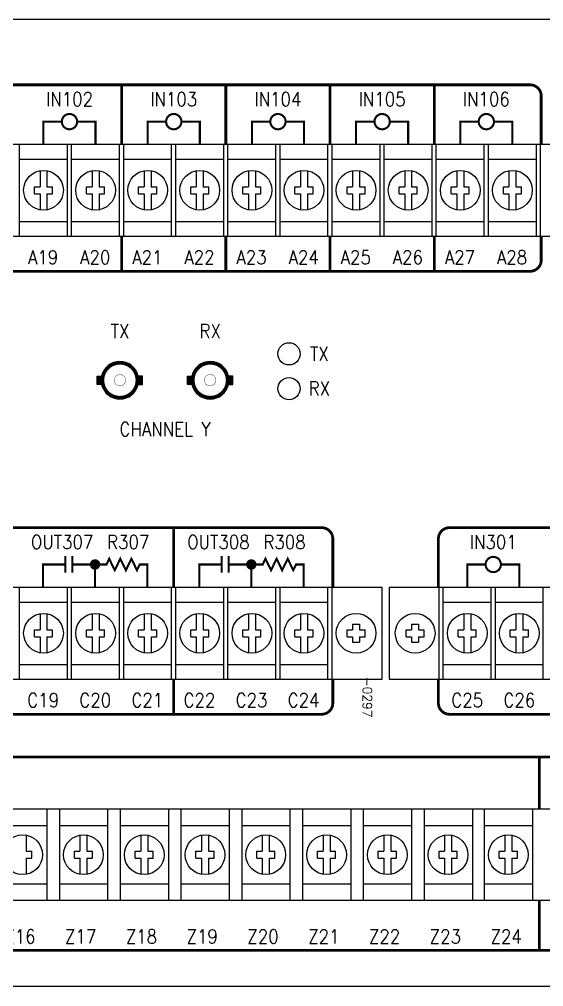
# Model space of a CAD drawing. Extents: x 3.1 to 20.4, y 4.9 to 12.2.
# Drawn here: x 10.6 to 14.38, y 5.27 to 12.23 of the extents above; entities that cross this region are included whole.
import ezdxf
from ezdxf.enums import TextEntityAlignment as Align

# ---------------------------------------------------------------- set-up
doc = ezdxf.new("R2010")
doc.units = 0
doc.header["$MEASUREMENT"] = 0
doc.layers.get('0').update_dxf_attribs({"linetype": 'CONTINUOUS'})
doc.styles.add('ROMAND', font='ROMAND', dxfattribs={"width": 0.875})
doc.styles.add('ROMANS', font='ROMANS')

msp = doc.modelspace()

# ---------------------------------------------------------------- linework, layer by layer
for p, q in [((20.315, 12.233), (3.185, 12.233)), ((10.6025, 10.672), (10.6025, 11.332)), ((10.9475, 10.672), (10.9475, 11.332)), ((10.9775, 10.672), (10.9775, 11.332)), ((11.3225, 10.672), (11.3225, 11.332)), ((11.3525, 10.672), (11.3525, 11.332)), ((11.6975, 10.672), (11.6975, 11.332)), ((11.7275, 10.672), (11.7275, 11.332)), ((12.0725, 10.672), (12.0725, 11.332)), ((12.1025, 10.672), (12.1025, 11.332)), ((12.4475, 10.672), (12.4475, 11.332)), ((12.4775, 10.672), (12.4775, 11.332)), ((12.8225, 10.672), (12.8225, 11.332)), ((12.8525, 10.672), (12.8525, 11.332)), ((13.1975, 10.672), (13.1975, 11.332)), ((13.2275, 10.672), (13.2275, 11.332)), ((13.5725, 10.672), (13.5725, 11.332)), ((13.6025, 10.672), (13.6025, 11.332)), ((13.9475, 10.672), (13.9475, 11.332)), ((13.9775, 10.672), (13.9775, 11.332)), ((14.3225, 10.672), (14.3225, 11.332)), ((14.3525, 10.672), (14.3525, 11.332)), ((10.6025, 11.227), (10.9475, 11.227)), ((10.9775, 11.227), (11.3225, 11.227)), ((11.3525, 11.227), (11.6975, 11.227)), ((11.7275, 11.227), (12.0725, 11.227)), ((12.1025, 11.227), (12.4475, 11.227)), ((12.4775, 11.227), (12.8225, 11.227)), ((12.8525, 11.227), (13.1975, 11.227)), ((13.2275, 11.227), (13.5725, 11.227)), ((13.6025, 11.227), (13.9475, 11.227)), ((13.9775, 11.227), (14.3225, 11.227)), ((10.6025, 10.777), (10.9475, 10.777)), ((10.9775, 10.777), (11.3225, 10.777)), ((11.3525, 10.777), (11.6975, 10.777)), ((11.7275, 10.777), (12.0725, 10.777)), ((12.1025, 10.777), (12.4475, 10.777)), ((12.4775, 10.777), (12.8225, 10.777)), ((12.8525, 10.777), (13.1975, 10.777)), ((13.2275, 10.777), (13.5725, 10.777)), ((13.6025, 10.777), (13.9475, 10.777)), ((13.9775, 10.777), (14.3225, 10.777)), ((11.1625, 9.664), (11.1929, 9.664)), ((11.1625, 9.604), (11.1625, 9.664)), ((11.4875, 9.664), (11.4571, 9.664)), ((11.4875, 9.604), (11.4875, 9.664)), ((11.8125, 9.664), (11.8429, 9.664)), ((11.8125, 9.604), (11.8125, 9.664)), ((12.1375, 9.664), (12.1071, 9.664)), ((12.1375, 9.604), (12.1375, 9.664)), ((11.1929, 9.604), (11.1625, 9.604)), ((11.4571, 9.604), (11.4875, 9.604)), ((11.8429, 9.604), (11.8125, 9.604)), ((12.1071, 9.604), (12.1375, 9.604)), ((10.6025, 7.482), (10.6025, 8.142)), ((10.9475, 7.482), (10.9475, 8.142)), ((10.9775, 7.482), (10.9775, 8.142)), ((11.3225, 7.482), (11.3225, 8.142)), ((11.3525, 7.482), (11.3525, 8.142)), ((11.6975, 7.482), (11.6975, 8.142)), ((11.7275, 7.482), (11.7275, 8.142)), ((12.0725, 7.482), (12.0725, 8.142)), ((12.1025, 7.482), (12.1025, 8.142)), ((12.4475, 7.482), (12.4475, 8.142)), ((12.4775, 7.482), (12.4775, 8.142)), ((12.8225, 7.482), (12.8225, 8.142)), ((12.8525, 7.482), (12.8525, 8.142)), ((13.6225, 7.482), (13.6225, 8.142)), ((13.6525, 7.482), (13.6525, 8.142)), ((13.9975, 7.482), (13.9975, 8.142)), ((14.0275, 7.482), (14.0275, 8.142)), ((14.3725, 7.482), (14.3725, 8.142)), ((10.6025, 8.037), (10.9475, 8.037)), ((10.9775, 8.037), (11.3225, 8.037)), ((11.3525, 8.037), (11.6975, 8.037)), ((11.7275, 8.037), (12.0725, 8.037)), ((12.1025, 8.037), (12.4475, 8.037)), ((12.4775, 8.037), (12.8225, 8.037)), ((13.6525, 8.037), (13.9975, 8.037)), ((14.0275, 8.037), (14.3725, 8.037)), ((10.6025, 7.587), (10.9475, 7.587)), ((10.9775, 7.587), (11.3225, 7.587)), ((11.3525, 7.587), (11.6975, 7.587)), ((11.7275, 7.587), (12.0725, 7.587)), ((12.1025, 7.587), (12.4475, 7.587)), ((12.4775, 7.587), (12.8225, 7.587)), ((13.6525, 7.587), (13.9975, 7.587)), ((14.0275, 7.587), (14.3725, 7.587)), ((10.4537, 6.427), (10.7988, 6.427)), ((10.8912, 6.427), (11.2363, 6.427)), ((11.3287, 6.427), (11.6738, 6.427)), ((11.7662, 6.427), (12.1113, 6.427)), ((12.2037, 6.427), (12.5488, 6.427)), ((12.6412, 6.427), (12.9863, 6.427)), ((13.0787, 6.427), (13.4238, 6.427)), ((13.5162, 6.427), (13.8613, 6.427)), ((13.9494, 6.427), (14.2944, 6.427)), ((10.4537, 6.007), (10.7988, 6.007)), ((10.8912, 6.007), (11.2363, 6.007)), ((11.3287, 6.007), (11.6738, 6.007)), ((11.7662, 6.007), (12.1113, 6.007)), ((12.2037, 6.007), (12.5488, 6.007)), ((12.6412, 6.007), (12.9863, 6.007)), ((13.0787, 6.007), (13.4238, 6.007)), ((13.5162, 6.007), (13.8613, 6.007)), ((13.9494, 6.007), (14.2944, 6.007)), ((20.315, 5.267), (3.185, 5.267))]:
    msp.add_line(p, q)
at = {"linetype": 'CONTINUOUS'}
for p, q in [((10.75, 11.1428), (10.75, 11.027)), ((10.8, 11.1428), (10.8, 11.027)), ((11.125, 11.1428), (11.125, 11.027)), ((11.175, 11.1428), (11.175, 11.027)), ((11.5, 11.1428), (11.5, 11.027)), ((11.55, 11.1428), (11.55, 11.027)), ((11.875, 11.1428), (11.875, 11.027)), ((11.925, 11.1428), (11.925, 11.027)), ((12.25, 11.1428), (12.25, 11.027)), ((12.3, 11.1428), (12.3, 11.027)), ((12.625, 11.1428), (12.625, 11.027)), ((12.675, 11.1428), (12.675, 11.027)), ((13, 11.1428), (13, 11.027)), ((13.05, 11.1428), (13.05, 11.027)), ((13.375, 11.1428), (13.375, 11.027)), ((13.425, 11.1428), (13.425, 11.027)), ((13.75, 11.1428), (13.75, 11.027)), ((13.8, 11.1428), (13.8, 11.027)), ((14.125, 11.1428), (14.125, 11.027)), ((14.175, 11.1428), (14.175, 11.027)), ((10.71, 10.977), (10.71, 11.027)), ((10.71, 11.027), (10.75, 11.027)), ((10.8, 11.027), (10.84, 11.027)), ((10.84, 10.977), (10.84, 11.027)), ((11.085, 10.977), (11.085, 11.027)), ((11.085, 11.027), (11.125, 11.027)), ((11.175, 11.027), (11.215, 11.027)), ((11.215, 10.977), (11.215, 11.027)), ((11.46, 10.977), (11.46, 11.027)), ((11.46, 11.027), (11.5, 11.027)), ((11.55, 11.027), (11.59, 11.027)), ((11.59, 10.977), (11.59, 11.027)), ((11.835, 10.977), (11.835, 11.027)), ((11.835, 11.027), (11.875, 11.027)), ((11.925, 11.027), (11.965, 11.027)), ((11.965, 10.977), (11.965, 11.027)), ((12.21, 10.977), (12.21, 11.027)), ((12.21, 11.027), (12.25, 11.027)), ((12.3, 11.027), (12.34, 11.027)), ((12.34, 10.977), (12.34, 11.027)), ((12.585, 10.977), (12.585, 11.027)), ((12.585, 11.027), (12.625, 11.027)), ((12.675, 11.027), (12.715, 11.027)), ((12.715, 10.977), (12.715, 11.027)), ((12.96, 10.977), (12.96, 11.027)), ((12.96, 11.027), (13, 11.027)), ((13.05, 11.027), (13.09, 11.027)), ((13.09, 10.977), (13.09, 11.027)), ((13.335, 11.027), (13.375, 11.027)), ((13.335, 10.977), (13.335, 11.027)), ((13.425, 11.027), (13.465, 11.027)), ((13.465, 10.977), (13.465, 11.027)), ((13.71, 10.977), (13.71, 11.027)), ((13.71, 11.027), (13.75, 11.027)), ((13.8, 11.027), (13.84, 11.027)), ((13.84, 10.977), (13.84, 11.027)), ((14.085, 10.977), (14.085, 11.027)), ((14.085, 11.027), (14.125, 11.027)), ((14.175, 11.027), (14.215, 11.027)), ((14.215, 10.977), (14.215, 11.027)), ((10.71, 10.977), (10.75, 10.977)), ((10.75, 10.977), (10.75, 10.8612)), ((10.8, 10.977), (10.8, 10.8612)), ((10.8, 10.977), (10.84, 10.977)), ((11.085, 10.977), (11.125, 10.977)), ((11.125, 10.977), (11.125, 10.8612)), ((11.175, 10.977), (11.175, 10.8612)), ((11.175, 10.977), (11.215, 10.977)), ((11.46, 10.977), (11.5, 10.977)), ((11.5, 10.977), (11.5, 10.8612)), ((11.55, 10.977), (11.55, 10.8612)), ((11.55, 10.977), (11.59, 10.977)), ((11.835, 10.977), (11.875, 10.977)), ((11.875, 10.977), (11.875, 10.8612)), ((11.925, 10.977), (11.925, 10.8612)), ((11.925, 10.977), (11.965, 10.977)), ((12.21, 10.977), (12.25, 10.977)), ((12.25, 10.977), (12.25, 10.8612)), ((12.3, 10.977), (12.3, 10.8612)), ((12.3, 10.977), (12.34, 10.977)), ((12.585, 10.977), (12.625, 10.977)), ((12.625, 10.977), (12.625, 10.8612)), ((12.675, 10.977), (12.675, 10.8612)), ((12.675, 10.977), (12.715, 10.977)), ((12.96, 10.977), (13, 10.977)), ((13, 10.977), (13, 10.8612)), ((13.05, 10.977), (13.05, 10.8612)), ((13.05, 10.977), (13.09, 10.977)), ((13.335, 10.977), (13.375, 10.977)), ((13.375, 10.977), (13.375, 10.8612)), ((13.425, 10.977), (13.425, 10.8612)), ((13.425, 10.977), (13.465, 10.977)), ((13.71, 10.977), (13.75, 10.977)), ((13.75, 10.977), (13.75, 10.8612)), ((13.8, 10.977), (13.8, 10.8612)), ((13.8, 10.977), (13.84, 10.977)), ((14.085, 10.977), (14.125, 10.977)), ((14.125, 10.977), (14.125, 10.8612)), ((14.175, 10.977), (14.175, 10.8612)), ((14.175, 10.977), (14.215, 10.977)), ((10.75, 7.9528), (10.75, 7.837)), ((10.8, 7.9528), (10.8, 7.837)), ((11.125, 7.9528), (11.125, 7.837)), ((11.175, 7.9528), (11.175, 7.837)), ((11.5, 7.9528), (11.5, 7.837)), ((11.55, 7.9528), (11.55, 7.837)), ((11.875, 7.9528), (11.875, 7.837)), ((11.925, 7.9528), (11.925, 7.837)), ((12.25, 7.9528), (12.25, 7.837)), ((12.3, 7.9528), (12.3, 7.837)), ((12.625, 7.9528), (12.625, 7.837)), ((12.675, 7.9528), (12.675, 7.837)), ((13.8, 7.9528), (13.8, 7.837)), ((13.85, 7.9528), (13.85, 7.837)), ((14.175, 7.9528), (14.175, 7.837)), ((14.225, 7.9528), (14.225, 7.837)), ((13, 7.877), (13, 7.837)), ((13, 7.877), (13.05, 7.877)), ((13.05, 7.877), (13.05, 7.837)), ((13.425, 7.877), (13.425, 7.837)), ((13.425, 7.877), (13.475, 7.877)), ((13.475, 7.877), (13.475, 7.837)), ((10.71, 7.787), (10.71, 7.837)), ((10.71, 7.837), (10.75, 7.837)), ((10.8, 7.837), (10.84, 7.837)), ((10.84, 7.787), (10.84, 7.837)), ((11.085, 7.787), (11.085, 7.837)), ((11.085, 7.837), (11.125, 7.837)), ((11.175, 7.837), (11.215, 7.837)), ((11.215, 7.787), (11.215, 7.837)), ((11.46, 7.787), (11.46, 7.837)), ((11.46, 7.837), (11.5, 7.837)), ((11.55, 7.837), (11.59, 7.837)), ((11.59, 7.787), (11.59, 7.837)), ((11.835, 7.787), (11.835, 7.837)), ((11.835, 7.837), (11.875, 7.837)), ((11.925, 7.837), (11.965, 7.837)), ((11.965, 7.787), (11.965, 7.837)), ((12.21, 7.787), (12.21, 7.837)), ((12.21, 7.837), (12.25, 7.837)), ((12.3, 7.837), (12.34, 7.837)), ((12.34, 7.787), (12.34, 7.837)), ((12.585, 7.787), (12.585, 7.837)), ((12.585, 7.837), (12.625, 7.837)), ((12.675, 7.837), (12.715, 7.837)), ((12.715, 7.787), (12.715, 7.837)), ((12.96, 7.837), (13, 7.837)), ((12.96, 7.787), (12.96, 7.837)), ((13.05, 7.837), (13.09, 7.837)), ((13.09, 7.787), (13.09, 7.837)), ((13.385, 7.787), (13.385, 7.837)), ((13.385, 7.837), (13.425, 7.837)), ((13.475, 7.837), (13.515, 7.837)), ((13.515, 7.787), (13.515, 7.837)), ((13.76, 7.787), (13.76, 7.837)), ((13.76, 7.837), (13.8, 7.837)), ((13.85, 7.837), (13.89, 7.837)), ((13.89, 7.787), (13.89, 7.837)), ((14.135, 7.787), (14.135, 7.837)), ((14.135, 7.837), (14.175, 7.837)), ((14.225, 7.837), (14.265, 7.837)), ((14.265, 7.787), (14.265, 7.837)), ((10.71, 7.787), (10.75, 7.787)), ((10.75, 7.787), (10.75, 7.6712)), ((10.8, 7.787), (10.84, 7.787)), ((10.8, 7.787), (10.8, 7.6712)), ((11.085, 7.787), (11.125, 7.787)), ((11.125, 7.787), (11.125, 7.6712)), ((11.175, 7.787), (11.175, 7.6712)), ((11.175, 7.787), (11.215, 7.787)), ((11.46, 7.787), (11.5, 7.787)), ((11.5, 7.787), (11.5, 7.6712)), ((11.55, 7.787), (11.55, 7.6712)), ((11.55, 7.787), (11.59, 7.787)), ((11.835, 7.787), (11.875, 7.787)), ((11.875, 7.787), (11.875, 7.6712)), ((11.925, 7.787), (11.925, 7.6712)), ((11.925, 7.787), (11.965, 7.787)), ((12.21, 7.787), (12.25, 7.787)), ((12.25, 7.787), (12.25, 7.6712)), ((12.3, 7.787), (12.3, 7.6712)), ((12.3, 7.787), (12.34, 7.787)), ((12.585, 7.787), (12.625, 7.787)), ((12.625, 7.787), (12.625, 7.6712)), ((12.675, 7.787), (12.675, 7.6712)), ((12.675, 7.787), (12.715, 7.787)), ((12.96, 7.787), (13, 7.787)), ((13, 7.787), (13, 7.747)), ((13, 7.747), (13.05, 7.747)), ((13.05, 7.787), (13.05, 7.747)), ((13.05, 7.787), (13.09, 7.787)), ((13.385, 7.787), (13.425, 7.787)), ((13.425, 7.787), (13.425, 7.747)), ((13.425, 7.747), (13.475, 7.747)), ((13.475, 7.787), (13.515, 7.787)), ((13.475, 7.787), (13.475, 7.747)), ((13.76, 7.787), (13.8, 7.787)), ((13.8, 7.787), (13.8, 7.6712)), ((13.85, 7.787), (13.85, 7.6712)), ((13.85, 7.787), (13.89, 7.787)), ((14.135, 7.787), (14.175, 7.787)), ((14.175, 7.787), (14.175, 7.6712)), ((14.225, 7.787), (14.225, 7.6712)), ((14.225, 7.787), (14.265, 7.787)), ((10.7993, 6.545), (10.7993, 5.889)), ((10.8893, 6.545), (10.8893, 5.889)), ((11.2368, 6.545), (11.2368, 5.889)), ((11.3268, 6.545), (11.3268, 5.889)), ((11.6743, 6.545), (11.6743, 5.889)), ((11.7643, 6.545), (11.7643, 5.889)), ((12.1118, 6.545), (12.1118, 5.889)), ((12.2018, 6.545), (12.2018, 5.889)), ((12.5493, 6.545), (12.5493, 5.889)), ((12.6393, 6.545), (12.6393, 5.889)), ((12.9868, 6.545), (12.9868, 5.889)), ((13.0768, 6.545), (13.0768, 5.889)), ((13.4243, 6.545), (13.4243, 5.889)), ((13.5143, 6.545), (13.5143, 5.889)), ((13.8618, 6.545), (13.8618, 5.889)), ((13.9469, 6.545), (13.9469, 5.889)), ((14.2949, 6.545), (14.2949, 5.889)), ((10.65, 6.3578), (10.65, 6.242)), ((11.0375, 6.3578), (11.0375, 6.242)), ((11.0875, 6.3578), (11.0875, 6.242)), ((11.475, 6.3578), (11.475, 6.242)), ((11.525, 6.3578), (11.525, 6.242)), ((11.9125, 6.3578), (11.9125, 6.242)), ((11.9625, 6.3578), (11.9625, 6.242)), ((12.35, 6.3578), (12.35, 6.242)), ((12.4, 6.3578), (12.4, 6.242)), ((12.7875, 6.3578), (12.7875, 6.242)), ((12.8375, 6.3578), (12.8375, 6.242)), ((13.225, 6.3578), (13.225, 6.242)), ((13.275, 6.3578), (13.275, 6.242)), ((13.6625, 6.3578), (13.6625, 6.242)), ((13.7125, 6.3578), (13.7125, 6.242)), ((14.0957, 6.3578), (14.0957, 6.242)), ((14.1457, 6.3578), (14.1457, 6.242)), ((10.65, 6.242), (10.69, 6.242)), ((10.69, 6.192), (10.69, 6.242)), ((10.9975, 6.242), (11.0375, 6.242)), ((10.9975, 6.192), (10.9975, 6.242)), ((11.0875, 6.242), (11.1275, 6.242)), ((11.1275, 6.192), (11.1275, 6.242)), ((11.435, 6.242), (11.475, 6.242)), ((11.435, 6.192), (11.435, 6.242)), ((11.525, 6.242), (11.565, 6.242)), ((11.565, 6.192), (11.565, 6.242)), ((11.8725, 6.242), (11.9125, 6.242)), ((11.8725, 6.192), (11.8725, 6.242)), ((11.9625, 6.242), (12.0025, 6.242)), ((12.0025, 6.192), (12.0025, 6.242)), ((12.31, 6.242), (12.35, 6.242)), ((12.31, 6.192), (12.31, 6.242)), ((12.4, 6.242), (12.44, 6.242)), ((12.44, 6.192), (12.44, 6.242)), ((12.7475, 6.242), (12.7875, 6.242)), ((12.7475, 6.192), (12.7475, 6.242)), ((12.8375, 6.242), (12.8775, 6.242)), ((12.8775, 6.192), (12.8775, 6.242)), ((13.185, 6.242), (13.225, 6.242)), ((13.185, 6.192), (13.185, 6.242)), ((13.275, 6.242), (13.315, 6.242)), ((13.315, 6.192), (13.315, 6.242)), ((13.6225, 6.242), (13.6625, 6.242)), ((13.6225, 6.192), (13.6225, 6.242)), ((13.7125, 6.242), (13.7525, 6.242)), ((13.7525, 6.192), (13.7525, 6.242)), ((14.0557, 6.242), (14.0957, 6.242)), ((14.0557, 6.192), (14.0557, 6.242)), ((14.1457, 6.242), (14.1857, 6.242)), ((14.1857, 6.192), (14.1857, 6.242)), ((10.65, 6.192), (10.65, 6.0762)), ((10.65, 6.192), (10.69, 6.192)), ((10.9975, 6.192), (11.0375, 6.192)), ((11.0375, 6.192), (11.0375, 6.0762)), ((11.0875, 6.192), (11.1275, 6.192)), ((11.0875, 6.192), (11.0875, 6.0762)), ((11.435, 6.192), (11.475, 6.192)), ((11.475, 6.192), (11.475, 6.0762)), ((11.525, 6.192), (11.525, 6.0762)), ((11.525, 6.192), (11.565, 6.192)), ((11.8725, 6.192), (11.9125, 6.192)), ((11.9125, 6.192), (11.9125, 6.0762)), ((11.9625, 6.192), (11.9625, 6.0762)), ((11.9625, 6.192), (12.0025, 6.192)), ((12.31, 6.192), (12.35, 6.192)), ((12.35, 6.192), (12.35, 6.0762)), ((12.4, 6.192), (12.4, 6.0762)), ((12.4, 6.192), (12.44, 6.192)), ((12.7475, 6.192), (12.7875, 6.192)), ((12.7875, 6.192), (12.7875, 6.0762)), ((12.8375, 6.192), (12.8375, 6.0762)), ((12.8375, 6.192), (12.8775, 6.192)), ((13.185, 6.192), (13.225, 6.192)), ((13.225, 6.192), (13.225, 6.0762)), ((13.275, 6.192), (13.275, 6.0762)), ((13.275, 6.192), (13.315, 6.192)), ((13.6225, 6.192), (13.6625, 6.192)), ((13.6625, 6.192), (13.6625, 6.0762)), ((13.7125, 6.192), (13.7125, 6.0762)), ((13.7125, 6.192), (13.7525, 6.192)), ((14.0557, 6.192), (14.0957, 6.192)), ((14.0957, 6.192), (14.0957, 6.0762)), ((14.1457, 6.192), (14.1857, 6.192)), ((14.1457, 6.192), (14.1457, 6.0762))]:
    msp.add_line(p, q, dxfattribs=at)
at = {"const_width": 0.02}
for points in [[(14.3575, 11.332), (14.3575, 11.6815, 0.414214), (14.2775, 11.7615), (3.8975, 11.7615, 0.414214), (3.8175, 11.6815), (3.8175, 11.332)], [(3.8175, 10.672), (3.8175, 10.4987, 0.414214), (3.8975, 10.4187), (14.2775, 10.4187, 0.414214), (14.3575, 10.4987), (14.3575, 10.672)], [(12.8575, 8.142), (12.8575, 8.4923, 0.414214), (12.7775, 8.5723), (3.8975, 8.5723, 0.414214), (3.8175, 8.4923), (3.8175, 8.142)], [(19.6575, 8.142), (19.6575, 8.4923, 0.414214), (19.5775, 8.5723), (13.6975, 8.5723, 0.414214), (13.6175, 8.4923), (13.6175, 8.142)], [(3.8175, 7.482), (3.8175, 7.3087, 0.414214), (3.8975, 7.2287), (12.7775, 7.2287, 0.414214), (12.8575, 7.3087), (12.8575, 7.482)], [(13.6175, 7.482), (13.6175, 7.3087, 0.414214), (13.6975, 7.2287), (19.5775, 7.2287, 0.414214), (19.6575, 7.3087), (19.6575, 7.482)]]:
    msp.add_lwpolyline(points, format="xyb", dxfattribs=at)
for points, const_width in [([(11.3375, 11.332), (11.3375, 11.7615)], 0.02), ([(12.0875, 11.332), (12.0875, 11.7615)], 0.02), ([(12.8375, 11.332), (12.8375, 11.7615)], 0.02), ([(13.5875, 11.332), (13.5875, 11.7615)], 0.02), ([(10.7745, 11.332), (10.7745, 11.4964), (10.907, 11.4964)], 0.015), ([(11.1495, 11.332), (11.1495, 11.4964), (11.017, 11.4964)], 0.015), ([(11.525, 11.332), (11.525, 11.4964), (11.6575, 11.4964)], 0.015), ([(11.9, 11.332), (11.9, 11.4964), (11.7675, 11.4964)], 0.015), ([(12.275, 11.332), (12.275, 11.4964), (12.4075, 11.4964)], 0.015), ([(12.65, 11.332), (12.65, 11.4964), (12.5175, 11.4964)], 0.015), ([(13.025, 11.332), (13.025, 11.4964), (13.1575, 11.4964)], 0.015), ([(13.4, 11.332), (13.4, 11.4964), (13.2675, 11.4964)], 0.015), ([(13.775, 11.332), (13.775, 11.4964), (13.9075, 11.4964)], 0.015), ([(14.15, 11.332), (14.15, 11.4964), (14.0175, 11.4964)], 0.015), ([(11.3375, 10.4187), (11.3375, 10.672)], 0.02), ([(12.0875, 10.4187), (12.0875, 10.672)], 0.02), ([(12.8375, 10.4187), (12.8375, 10.672)], 0.02), ([(13.5875, 10.4187), (13.5875, 10.672)], 0.02), ([(11.712, 8.142), (11.712, 8.5723)], 0.02), ([(10.9322, 8.3672), (10.9322, 8.2472)], 0.015), ([(10.9822, 8.3672), (10.9822, 8.2472)], 0.015), ([(10.9822, 8.3072), (11.2278, 8.3072), (11.2478, 8.3484), (11.2878, 8.2659), (11.3278, 8.3484), (11.3678, 8.2659), (11.4078, 8.3484), (11.4478, 8.2659), (11.4678, 8.3072), (11.522, 8.3072), (11.522, 8.142)], 0.015), ([(12.0572, 8.3672), (12.0572, 8.2472)], 0.015), ([(12.1072, 8.3672), (12.1072, 8.2472)], 0.015), ([(12.1072, 8.3072), (12.3528, 8.3072), (12.3728, 8.3484), (12.4128, 8.2659), (12.4528, 8.3484), (12.4928, 8.2659), (12.5328, 8.3484), (12.5728, 8.2659), (12.5928, 8.3072), (12.647, 8.3072), (12.647, 8.142)], 0.015), ([(10.772, 8.142), (10.772, 8.3072), (10.9322, 8.3072)], 0.015), ([(11.146, 8.3072), (11.146, 8.142)], 0.015), ([(11.897, 8.142), (11.897, 8.3072), (12.0572, 8.3072)], 0.015), ([(12.271, 8.3072), (12.271, 8.142)], 0.015), ([(13.825, 8.142), (13.825, 8.3072), (13.9575, 8.3072)], 0.015), ([(14.2, 8.142), (14.2, 8.3072), (14.0675, 8.3072)], 0.015), ([(11.712, 7.2287), (11.712, 7.482)], 0.02), ([(14.3443, 6.9207), (14.3443, 6.545)], 0.02), ([(14.3443, 5.889), (14.3443, 5.5281)], 0.02)]:
    msp.add_lwpolyline(points, dxfattribs=dict(const_width=const_width))
for points, const_width in [([(10.907, 11.4964, 1), (11.017, 11.4964, 1)], 0.015), ([(11.6575, 11.4964, 1), (11.7675, 11.4964, 1)], 0.015), ([(12.4075, 11.4964, 1), (12.5175, 11.4964, 1)], 0.015), ([(13.1575, 11.4964, 1), (13.2675, 11.4964, 1)], 0.015), ([(13.9075, 11.4964, 1), (14.0175, 11.4964, 1)], 0.015), ([(13.9575, 8.3072, 1), (14.0675, 8.3072, 1)], 0.015), ([(11.1272, 8.3072, 1), (11.1647, 8.3072, 1)], 0.0375), ([(12.2522, 8.3072, 1), (12.2897, 8.3072, 1)], 0.0375)]:
    msp.add_lwpolyline(points, format="xyb", close=True, dxfattribs=dict(const_width=const_width))
for points in [[(3.462, 10.672), (14.712, 10.672), (14.712, 11.332), (3.462, 11.332)], [(3.462, 7.482), (13.212, 7.482), (13.212, 8.142), (3.462, 8.142)], [(13.262, 7.482), (20.012, 7.482), (20.012, 8.142), (13.262, 8.142)], [(3.4063, 5.889), (15.6562, 5.889), (15.6562, 6.545), (3.4063, 6.545)]]:
    msp.add_lwpolyline(points, close=True)
at = {"flags": 128}
for points, const_width in [([(11.2012, 9.634, 1), (11.4488, 9.634, 1)], 0.0225), ([(11.8513, 9.634, 1), (12.0988, 9.634, 1)], 0.0225), ([(11.2837, 9.634, 1), (11.3663, 9.634, 1)], 0.0025), ([(11.9337, 9.634, 1), (12.0162, 9.634, 1)], 0.0025)]:
    msp.add_lwpolyline(points, format="xyb", close=True, dxfattribs=dict(at, const_width=const_width))
at = {"linetype": 'CONTINUOUS', "const_width": 0.02}
for points in [[(3.7888, 6.545), (3.7888, 6.8407, -0.414214), (3.8688, 6.9207), (15.1937, 6.9207, -0.414214), (15.2738, 6.8407), (15.2738, 6.545)], [(15.2738, 5.889), (15.2738, 5.6081, -0.414214), (15.1937, 5.5281), (3.8688, 5.5281, -0.414214), (3.7888, 5.6081), (3.7888, 5.889)]]:
    msp.add_lwpolyline(points, format="xyb", dxfattribs=at)
for centre, radius in [((10.775, 11.002), 0.143), ((11.15, 11.002), 0.143), ((11.525, 11.002), 0.143), ((11.9, 11.002), 0.143), ((12.275, 11.002), 0.143), ((12.65, 11.002), 0.143), ((13.025, 11.002), 0.143), ((13.4, 11.002), 0.143), ((13.775, 11.002), 0.143), ((14.15, 11.002), 0.143), ((12.5425, 9.824), 0.08), ((12.5425, 9.574), 0.08), ((10.775, 7.812), 0.143), ((11.15, 7.812), 0.143), ((11.525, 7.812), 0.143), ((11.9, 7.812), 0.143), ((12.275, 7.812), 0.143), ((12.65, 7.812), 0.143), ((13.025, 7.812), 0.143), ((13.45, 7.812), 0.143), ((13.825, 7.812), 0.143), ((14.2, 7.812), 0.143), ((10.625, 6.217), 0.143), ((11.0625, 6.217), 0.143), ((11.5, 6.217), 0.143), ((11.9375, 6.217), 0.143), ((12.375, 6.217), 0.143), ((12.8125, 6.217), 0.143), ((13.25, 6.217), 0.143), ((13.6875, 6.217), 0.143), ((14.1207, 6.217), 0.143)]:
    msp.add_circle(centre, radius)
for centre, start, end in [((11.325, 9.634), 12.79141, 167.20859), ((11.975, 9.634), 12.79141, 167.20859), ((11.325, 9.634), 192.79141, 347.20859), ((11.975, 9.634), 192.79141, 347.20859)]:
    msp.add_arc(centre, 0.1355, start, end)
for points in [[(11.1625, 9.604), (11.1959, 9.604), (11.1625, 9.664), (11.1959, 9.664)], [(11.4541, 9.604), (11.4875, 9.604), (11.4541, 9.664), (11.4875, 9.664)], [(11.8125, 9.604), (11.8459, 9.604), (11.8125, 9.664), (11.8459, 9.664)], [(12.1041, 9.604), (12.1375, 9.604), (12.1041, 9.664), (12.1375, 9.664)]]:
    msp.add_solid(points)

# ---------------------------------------------------------------- texts
at = {"style": 'ROMAND', "width": 0.875}
for s, p in [('IN102', (10.9625, 11.608)), ('IN103', (11.7125, 11.608)), ('IN104', (12.4625, 11.608)), ('IN105', (13.2125, 11.608)), ('IN106', (13.9625, 11.608)), ('A19', (10.7724, 10.4694)), ('A20', (11.1474, 10.4694)), ('A21', (11.5224, 10.4694)), ('A22', (11.8974, 10.4694)), ('A23', (12.2724, 10.4694)), ('A24', (12.6474, 10.4694)), ('A25', (13.0224, 10.4694)), ('A26', (13.3974, 10.4694)), ('A27', (13.7724, 10.4694)), ('A28', (14.1474, 10.4694)), ('TX', (11.325, 9.937)), ('RX', (11.975, 9.937)), ('CHANNEL Y', (11.65, 9.231)), ('IN301', (14.0125, 8.4189)), ('C19', (10.7724, 7.2794)), ('C20', (11.1474, 7.2794)), ('C21', (11.5224, 7.2794)), ('C22', (11.8974, 7.2794)), ('C23', (12.2724, 7.2794)), ('C24', (12.6474, 7.2794)), ('C25', (13.825, 7.2794)), ('C26', (14.2, 7.2794))]:
    msp.add_text(s, height=0.1, dxfattribs=at).set_placement(p, align=Align.CENTER)
for s, p in [('TX', (12.7606, 9.824)), ('RX', (12.7606, 9.574)), ('Z16', (10.605, 5.6289)), ('Z17', (11.0425, 5.6289)), ('Z18', (11.48, 5.6289)), ('Z19', (11.9175, 5.6289)), ('Z20', (12.355, 5.6289)), ('Z21', (12.7925, 5.6289)), ('Z22', (13.23, 5.6289)), ('Z23', (13.6675, 5.6289)), ('Z24', (14.105, 5.6289))]:
    msp.add_text(s, height=0.1, dxfattribs=at).set_placement(p, align=Align.MIDDLE)
at = {"linetype": 'CONTINUOUS', "style": 'ROMAND', "width": 0.875}
for s, p in [('OUT307', (10.909, 8.419)), ('R307', (11.385, 8.419)), ('OUT308', (12.034, 8.419)), ('R308', (12.51, 8.419))]:
    msp.add_text(s, height=0.1, dxfattribs=at).set_placement(p, align=Align.CENTER)
at = {"style": 'ROMANS'}
msp.add_text('-0297', height=0.065, rotation=270, dxfattribs=at).set_placement((13.074, 7.5002))

doc.saveas('drawing.dxf')
